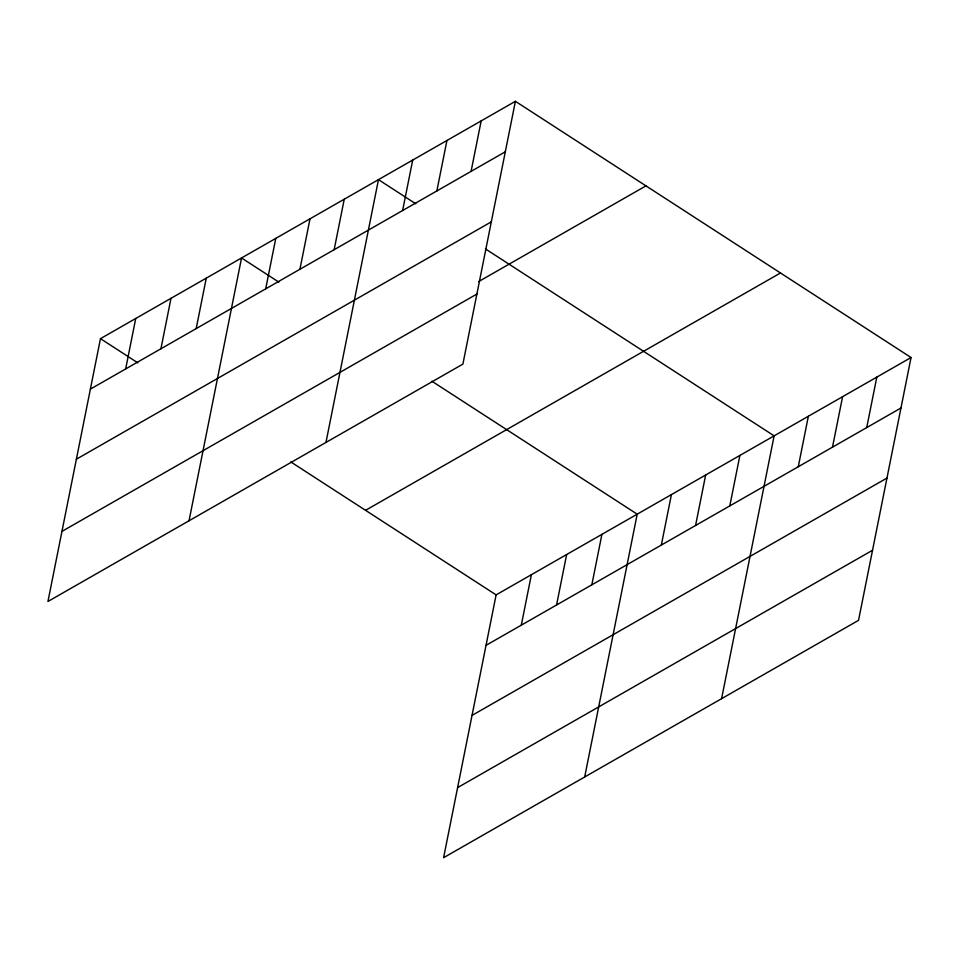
<?xml version="1.0" encoding="UTF-8"?>
<svg xmlns="http://www.w3.org/2000/svg" width="959" height="959" viewBox="0 0 959 959"><rect width="100%" height="100%" fill="white"/><g stroke="black" fill="none" stroke-linecap="round" stroke-linejoin="round"><path stroke-width="1.44" d="M515.403 101.318L100.467 338.659L47.95 601.473L462.885 364.12L515.403 101.318L911.05 357.527L858.533 620.341L443.597 857.682L496.115 594.88L911.05 357.527M125.653 368.951L135.734 318.484M160.92 348.776L171.002 298.309M196.187 328.601L206.269 278.134M189.031 520.773L241.548 257.959L278.853 282.126M265.691 288.851L275.772 238.383M299.927 269.263L310.009 218.796M334.152 249.688L344.245 199.22M325.964 442.447L378.469 179.645L415.774 203.799M402.624 210.524L412.706 160.057M436.86 190.949L446.942 140.482M471.085 171.361L481.166 120.894M521.3 625.172L531.382 574.705M556.568 604.997L566.649 554.53M591.835 584.822L601.916 534.355M584.678 776.994L637.196 514.18L431.898 381.226M661.338 545.06L671.42 494.592M695.575 525.484L705.656 475.017M729.799 505.908L739.892 455.441M721.6 698.667L774.117 435.854L485.41 248.884M798.272 466.745L808.353 416.278M832.496 447.158L842.589 396.69M866.732 427.582L876.814 377.115M90.386 389.126L505.321 151.786M76.372 459.205L491.32 221.853M478.613 281.598L645.97 185.866M61.951 531.394L476.887 294.053M365.547 510.332L780.482 272.979M486.021 645.347L900.969 407.995M472.02 715.414L886.967 478.073M457.599 787.615L872.534 550.262M100.467 338.659L137.772 362.814M290.817 461.926L496.115 594.88"/></g></svg>
